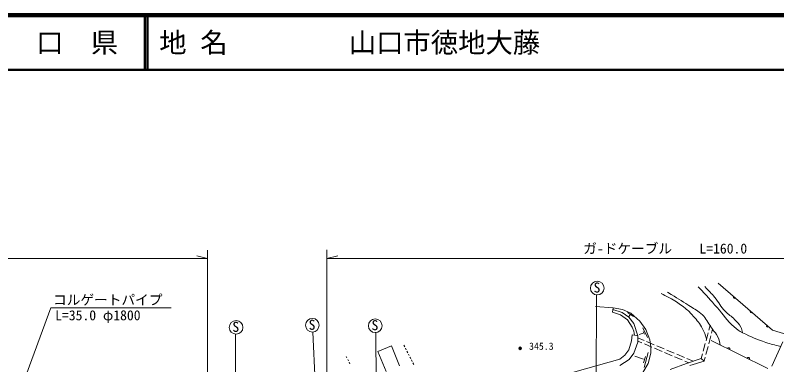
# Model space of a CAD drawing. Units: millimetres, scale not verified. Extents: x 40000 to 680000, y 20000 to 380000.
# Drawn here: x 344047 to 483284, y 316105 to 380000 of the extents above; entities that cross this region are included whole.
import ezdxf
from ezdxf.enums import TextEntityAlignment as Align

# ---------------------------------------------------------------- set-up
doc = ezdxf.new("R2010")
doc.units = ezdxf.units.MM
doc.header["$LTSCALE"] = 1000
doc.header["$PDMODE"] = 32
doc.header["$PDSIZE"] = 500
for name, color, linetype, lineweight in [('M-BGD', 7, 'Continuous', 13), ('M-STR-HTXT', 7, 'Continuous', 13), ('M-TTL', 2, 'Continuous', 140), ('M-TTL-LINE', 7, 'Continuous', 50)]:
    doc.layers.add(name, color=color, linetype=linetype, lineweight=lineweight)
doc.layers.add('M-TTL-TXT', color=7, linetype='Continuous')
doc.styles.add('ＭＳ ゴシック', font='')
doc.styles.get('ＭＳ ゴシック').set_extended_font_data('MS Gothic')

msp = doc.modelspace()

# ---------------------------------------------------------------- linework, layer by layer
at = {"layer": 'M-BGD'}
for p, q in [((450350, 328887), (450136, 286241)), ((450146, 326745), (453356, 326506)), ((453356, 326506), (453269, 325704)), ((455036, 325630), (453323, 326203)), ((453356, 326506), (455091, 326227)), ((455091, 326227), (456586, 325529)), ((453269, 325704), (454713, 325261)), ((454713, 325261), (455963, 324340)), ((456246, 324793), (455036, 325630)), ((456015, 325631), (457079, 324910)), ((457176, 323636), (456246, 324793)), ((456488, 325229), (456255, 324938)), ((456586, 325529), (458261, 324093)), ((455963, 324340), (456840, 322993)), ((457880, 321390), (457176, 323636)), ((458261, 324093), (459338, 322558)), ((471080, 323281), (470857, 322436)), ((384325, 321698), (384387, 275547)), ((400537, 275990), (398471, 322080)), ((409971, 322001), (410426, 277968)), ((456840, 322993), (457156, 322275)), ((457156, 322275), (457286, 321536)), ((458884, 321864), (458152, 321639)), ((458802, 322839), (459658, 321108)), ((458872, 322165), (459085, 321687)), ((459338, 322558), (460095, 320644)), ((470729, 321953), (470346, 320502)), ((471555, 322583), (471363, 321858)), ((456753, 320473), (456248, 318851)), ((456873, 321554), (456753, 320473)), ((457286, 321536), (456873, 321554)), ((457176, 318226), (457867, 320260)), ((457880, 321390), (457286, 321536)), ((457867, 320260), (457880, 321390)), ((457869, 320434), (458623, 320113)), ((457876, 321049), (459031, 320558)), ((459491, 320362), (460872, 319775)), ((460095, 320644), (460255, 319388)), ((471236, 321374), (470853, 319924)), ((481667, 315452), (471312, 320570)), ((484414, 320320), (482401, 315874)), ((410367, 318558), (412827, 319565)), ((412827, 319565), (414326, 315903)), ((415105, 319694), (415265, 319382)), ((415401, 319115), (415537, 318848)), ((459083, 319918), (460463, 319331)), ((460255, 319388), (460235, 318231)), ((460923, 319135), (462304, 318548)), ((461332, 319580), (462712, 318993)), ((470218, 320019), (469836, 318569)), ((470725, 319441), (470342, 317990)), ((404695, 317359), (404555, 317638)), ((411865, 314897), (410367, 318558)), ((415674, 318580), (415810, 318313)), ((415947, 318046), (416083, 317779)), ((416220, 317512), (416356, 317245)), ((455504, 317868), (454600, 317123)), ((456248, 318851), (455504, 317868)), ((456312, 317070), (457176, 318226)), ((458918, 317118), (457359, 317686)), ((458942, 316474), (459273, 317591)), ((459013, 315594), (459799, 318347)), ((460235, 318231), (459776, 316357)), ((462764, 318353), (464144, 317766)), ((463173, 318797), (464553, 318210)), ((464604, 317570), (465985, 316983)), ((465013, 318015), (466394, 317428)), ((469708, 318085), (469485, 317240)), ((470215, 317507), (470023, 316781)), ((404965, 316823), (404830, 317091)), ((405234, 316287), (405100, 316555)), ((416493, 316977), (416629, 316710)), ((416766, 316443), (416902, 316176)), ((454600, 317123), (423508, 308457)), ((454571, 315947), (456312, 317070)), ((459776, 316357), (458799, 314662)), ((463771, 315257), (466802, 316334)), ((466445, 316788), (467198, 316468)), ((466802, 316334), (469485, 317240)), ((466854, 317232), (468008, 316741)), ((467380, 315995), (470023, 316781)), ((469485, 317240), (470023, 316781))]:
    msp.add_line(p, q, dxfattribs=at)
msp.add_lwpolyline([(472581, 331042), (482495, 322429), (486712, 321173), (493935, 322339), (514945, 328904)], dxfattribs=at)
for centre, radius in [((450462, 330132), 1250), ((398369, 323326), 1250), ((409863, 323246), 1250), ((384427, 322943), 1250), ((436383, 319103), 150), ((436383, 319103), 120), ((436383, 319103), 90), ((436383, 319103), 60), ((436383, 319103), 30), ((436383, 319103), 20)]:
    msp.add_circle(centre, radius, dxfattribs=at)
for centre, start, end in [((475637, 328462), 151.69698, 306.33621), ((478657, 325838), 151.69698, 306.33621), ((481676, 323215), 151.69698, 306.33621), ((474470, 318946), 346.38073, 141.01996), ((478056, 317174), 346.38073, 141.01996)]:
    msp.add_arc(centre, 256, start, end, dxfattribs=at)
for points, knots in [([(484012, 319432), (482722, 319745), (482344, 319860), (481295, 320200), (479588, 320753), (478656, 321157), (477048, 321954), (476380, 322285), (476041, 322549), (475473, 323031), (474076, 324216), (473602, 325192), (472383, 326560), (471051, 328054), (470616, 328523), (468933, 330348)], [0, 0, 0, 0, 1, 1, 1, 2, 2, 2, 3, 3, 3, 4, 4, 4, 5, 5, 5, 5]), ([(470149, 330388), (471027, 329481), (471275, 329214), (471944, 328414), (472737, 327467), (472998, 326787), (473838, 325882), (474447, 325227), (474966, 325044), (475573, 324387), (476046, 323874), (476389, 323621), (476689, 322991), (476874, 322604), (476940, 322426), (477048, 321954)], [0, 0, 0, 0, 1, 1, 1, 2, 2, 2, 3, 3, 3, 4, 4, 4, 5, 5, 5, 5]), ([(462156, 329114), (463199, 328606), (463505, 328453), (464329, 327958), (465219, 327425), (465713, 327110), (466523, 326463), (467159, 325954), (467476, 325615), (468018, 325007), (468772, 324162), (469201, 323664), (469713, 322654), (470055, 321981), (470173, 321698), (470441, 320862)], [0, 0, 0, 0, 1, 1, 1, 2, 2, 2, 3, 3, 3, 4, 4, 4, 5, 5, 5, 5]), ([(472952, 319760), (472729, 320630), (472683, 320989), (472265, 321657), (472023, 322044), (471823, 322215), (471555, 322583), (471361, 322850), (471273, 323014), (471080, 323281), (470448, 324156), (470251, 324804), (469414, 325486), (468607, 326143), (468055, 326376), (467181, 326941), (465687, 327906), (465206, 328201), (463333, 329374)], [0, 0, 0, 0, 1, 1, 1, 2, 2, 2, 3, 3, 3, 4, 4, 4, 5, 5, 5, 6, 6, 6, 6])]:
    msp.add_open_spline(points, degree=3, knots=knots, dxfattribs=at)
msp.add_point((436383, 319103), dxfattribs=at)
at = {"layer": 'M-STR-HTXT'}
for p, q in [((379220, 337040), (379220, 272656)), ((401045, 278945), (401045, 337111)), ((379220, 335545), (377220, 336045)), ((401045, 335545), (403045, 336045)), ((142079, 335545), (379220, 335545)), ((401045, 335545), (551817, 335545)), ((328709, 267770), (350585, 326517)), ((350585, 326517), (372585, 326517))]:
    msp.add_line(p, q, dxfattribs=at)
at = {"layer": 'M-TTL'}
msp.add_line((680000, 380000), (40000, 380000), dxfattribs=at)
at = {"layer": 'M-TTL-LINE'}
for p, q in [((367750, 380000), (367750, 370000)), ((368250, 380000), (368250, 370000)), ((40000, 370000), (680000, 370000))]:
    msp.add_line(p, q, dxfattribs=at)

# ---------------------------------------------------------------- texts
at = {"layer": 'M-BGD', "style": 'ＭＳ ゴシック'}
for s, height, p in [('S', 1833, (449784, 328759)), ('S', 1833, (383748, 321570)), ('S', 1833, (397690, 321952)), ('S', 1833, (409185, 321873)), ('345.3', 1320, (437995, 318449))]:
    msp.add_text(s, height=height, dxfattribs=at).set_placement(p, align=Align.BOTTOM_LEFT)
at = {"layer": 'M-STR-HTXT', "style": 'ＭＳ ゴシック'}
for s, p in [('ガ-ドケーブル\u3000\u3000L=160.0', (447896, 335889)), ('コルゲートパイプ', (350965, 326517)), ('L=35.0 φ1800', (351351, 323688))]:
    msp.add_text(s, height=1833, dxfattribs=at).set_placement(p, align=Align.BOTTOM_LEFT)
at = {"layer": 'M-TTL-TXT', "style": 'ＭＳ ゴシック'}
for s, p in [('地 名', (370380, 375000)), ('山口市徳地大藤', (405024, 375000))]:
    msp.add_text(s, height=3666, dxfattribs=at).set_placement(p, align=Align.MIDDLE_LEFT)
msp.add_text('山\u3000口\u3000県', height=3666, dxfattribs=at).set_placement((350375, 375000), align=Align.MIDDLE_CENTER)

doc.saveas('drawing.dxf')
